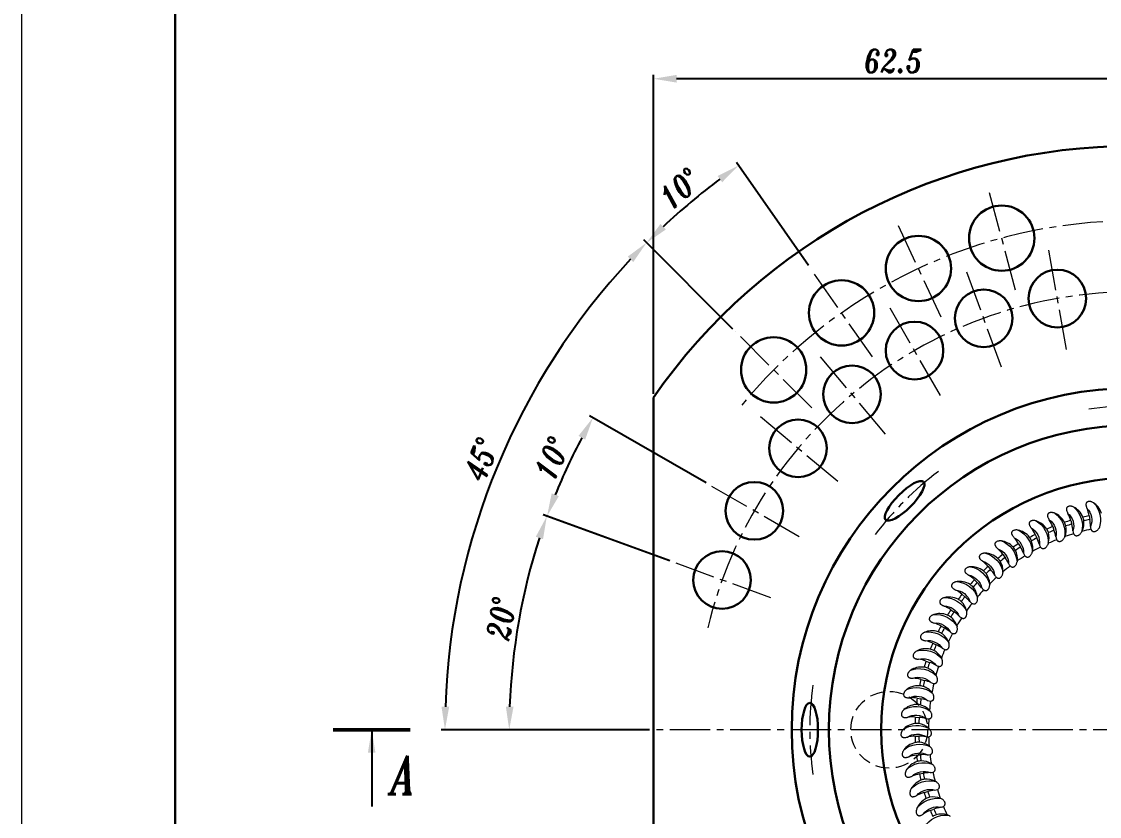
# Model space of a CAD drawing. Extents: x 89 to 596, y -47 to 440.
# Drawn here: x 89 to 229.4, y 190.9 to 294.4 of the extents above; entities that cross this region are included whole.
import ezdxf

# ---------------------------------------------------------------- set-up
doc = ezdxf.new("R2010")
doc.units = 0
doc.header["$LTSCALE"] = 7
doc.header["$MEASUREMENT"] = 0
doc.linetypes.add('CENTER2', pattern=[1.125, 0.75, -0.125, 0.125, -0.125])
doc.linetypes.add('HIDDEN', pattern=[0.375, 0.25, -0.125])
doc.layers.get('0').update_dxf_attribs({"linetype": 'CONTINUOUS', "lineweight": 15})
for name, color, linetype, lineweight in [('1', 1, 'CENTER2', 15), ('2', 2, 'HIDDEN', 15), ('3', 3, 'CONTINUOUS', 30), ('4', 5, 'CONTINUOUS', 50), ('8', 252, 'CONTINUOUS', 15)]:
    doc.layers.add(name, color=color, linetype=linetype, lineweight=lineweight)
doc.styles.add('ITALICT', font='ITALICT.shx', dxfattribs={"width": 0.8, "height": 3})
doc.dimstyles.get("Standard").update_dxf_attribs({"dimtxt": 3, "dimasz": 3, "dimexe": 0.5, "dimexo": 0.5, "dimgap": 0.8, "dimtad": 1, "dimdsep": 46, "dimtxsty": 'ITALICT', "dimcen": 0.09, "dimazin": 2, "dimtfac": 1, "dimtmove": 0, "dimatfit": 3, "dimfxl": 1, "dimtolj": 1, "dimtzin": 0, "dimarcsym": 0})

# ---------------------------------------------------------------- blocks, each defined once
blk = doc.blocks.new('*D46')
at = {"color": 0, "lineweight": -2, "transparency": 16777216}
for p, q in [((171.31, 245.94), (171.31, 287.44)), ((230.81, 286.94), (174.31, 286.94)), ((233.81, 278.7), (233.81, 287.44))]:
    blk.add_line(p, q, dxfattribs=at)
at = {"color": 0, "transparency": 16777216}
for points in [[(174.31, 287.44), (174.31, 286.44), (171.31, 286.94)], [(230.81, 287.44), (230.81, 286.44), (233.81, 286.94)]]:
    blk.add_solid(points, dxfattribs=at)
at = {"color": 0, "transparency": 16777216, "insert": (202.56, 289.24), "char_height": 3, "attachment_point": 5, "style": 'ITALICT'}
blk.add_mtext('\\A1;62.5', dxfattribs=at)
blk = doc.blocks.new('*D50')
at = {"color": 0, "lineweight": -2, "transparency": 16777216}
for p, q in [((178.17, 234.32), (162.99, 243.08)), ((173.43, 224.17), (156.97, 230.16))]:
    blk.add_line(p, q, dxfattribs=at)
blk.add_arc((233.81, 202.2), 81.27, 152.1152, 157.8848, dxfattribs=at)
at = {"color": 0, "transparency": 16777216}
for points in [[(161.54, 240.45), (162.41, 239.96), (163.43, 242.83)], [(158.98, 232.61), (158.05, 232.97), (157.44, 229.99)]]:
    blk.add_solid(points, dxfattribs=at)
at = {"color": 0, "transparency": 16777216, "insert": (158.07, 237.51), "char_height": 3, "attachment_point": 5, "rotation": 65, "style": 'ITALICT'}
blk.add_mtext('\\A1;10°', dxfattribs=at)
blk = doc.blocks.new('*D51')
at = {"color": 0, "lineweight": -2, "transparency": 16777216}
for p, q in [((173.43, 224.17), (156.95, 230.17)), ((170.81, 202.2), (152.02, 202.2))]:
    blk.add_line(p, q, dxfattribs=at)
blk.add_arc((233.81, 202.2), 81.29, 162.1147, 177.8853, dxfattribs=at)
at = {"color": 0, "transparency": 16777216}
for points in [[(155.98, 227.32), (156.92, 227), (157.42, 230)], [(153.08, 205.19), (152.08, 205.21), (152.52, 202.2)]]:
    blk.add_solid(points, dxfattribs=at)
at = {"color": 0, "transparency": 16777216, "insert": (151.49, 216.71), "char_height": 3, "attachment_point": 5, "rotation": 80, "style": 'ITALICT'}
blk.add_mtext('\\A1;20°', dxfattribs=at)
blk = doc.blocks.new('*D52')
at = {"color": 0, "lineweight": -2, "transparency": 16777216}
for p, q in [((181.66, 254.35), (170.05, 265.95)), ((170.81, 202.2), (143.65, 202.2))]:
    blk.add_line(p, q, dxfattribs=at)
blk.add_arc((233.81, 202.2), 89.66, 136.9171, 178.0829, dxfattribs=at)
at = {"color": 0, "transparency": 16777216}
for points in [[(167.96, 263.79), (168.68, 263.09), (170.41, 265.6)], [(144.7, 205.19), (143.7, 205.21), (144.15, 202.2)]]:
    blk.add_solid(points, dxfattribs=at)
at = {"color": 0, "transparency": 16777216, "insert": (148.85, 237.39), "char_height": 3, "attachment_point": 5, "rotation": 67.5, "style": 'ITALICT'}
blk.add_mtext('\\A1;45°', dxfattribs=at)
blk = doc.blocks.new('*D53')
at = {"color": 0, "lineweight": -2, "transparency": 16777216}
for p, q in [((191.51, 262.61), (182.1, 276.05)), ((181.66, 254.35), (170.06, 265.95))]:
    blk.add_line(p, q, dxfattribs=at)
blk.add_arc((233.81, 202.2), 89.66, 126.9173, 133.0827, dxfattribs=at)
at = {"color": 0, "transparency": 16777216}
for points in [[(179.66, 274.28), (180.25, 273.47), (182.38, 275.64)], [(172.92, 267.32), (172.22, 268.04), (170.41, 265.59)]]:
    blk.add_solid(points, dxfattribs=at)
at = {"color": 0, "transparency": 16777216, "insert": (174.7, 272.64), "char_height": 3, "attachment_point": 5, "rotation": 40, "style": 'ITALICT'}
blk.add_mtext('\\A1;10°', dxfattribs=at)

msp = doc.modelspace()

# ---------------------------------------------------------------- linework, layer by layer
msp.add_line((89.007, 440.033), (89.007, 20.033))
at = {"layer": '1'}
for p, q in [((218.472, 259.428), (214.849, 272.951)), ((208.767, 255.896), (202.851, 268.584)), ((225.082, 251.684), (222.737, 264.979)), ((199.823, 250.732), (191.793, 262.2)), ((216.621, 249.417), (212.004, 262.103)), ((208.682, 245.715), (201.932, 257.406)), ((191.911, 244.093), (182.012, 253.993)), ((201.507, 240.691), (192.83, 251.033)), ((195.314, 234.497), (184.972, 243.175)), ((190.29, 227.322), (178.598, 234.072)), ((186.588, 219.384), (173.902, 224.001)), ((233.807, 202.197), (171.307, 202.197))]:
    msp.add_line(p, q, dxfattribs=at)
for radius, start, end in [(66.25, 38.94329, 141.05671), (57, 12.67026, 166.53727), (42.14, 82.06668, 97.93332), (42.14, 127.06668, 142.93332), (42.14, 172.06668, 187.93332)]:
    msp.add_arc((233.807, 202.197), radius, start, end, dxfattribs=at)
at = {"layer": '2'}
msp.add_circle((202.007, 202.197), 5, dxfattribs=at)
at = {"layer": '3'}
for p, q in [((109.007, 435.033), (109.007, 25.033)), ((171.307, 245.438), (171.307, 158.957))]:
    msp.add_line(p, q, dxfattribs=at)
for centre, radius in [((216.661, 266.19), 4.25), ((205.809, 262.24), 4.25), ((223.91, 258.331), 3.75), ((195.808, 256.466), 4.25), ((214.312, 255.76), 3.75), ((205.307, 251.561), 3.75), ((186.962, 249.043), 4.25), ((197.169, 245.862), 3.75), ((233.807, 202.197), 44.5), ((190.143, 238.836), 3.75), ((233.807, 202.197), 39.65), ((184.444, 230.697), 3.75), ((233.807, 202.197), 32.825), ((180.245, 221.692), 3.75)]:
    msp.add_circle(centre, radius, dxfattribs=at)
msp.add_arc((233.807, 202.197), 76, 34.67741, 145.32259, dxfattribs=at)
for centre, major_axis in [((204.01, 231.994), (2.475, 2.475)), ((191.668, 202.197), (0, 3.5))]:
    msp.add_ellipse(centre, major_axis=major_axis, ratio=0.3040045, dxfattribs=at)
at = {"layer": '4'}
msp.add_line((129.607, 202.197), (139.607, 202.197), dxfattribs=at)
at = {"layer": '8', "ltscale": 0.012506}
for p, q in [((225.644, 229.452), (225.773, 228.969)), ((228.05, 230.06), (228.137, 229.568)), ((213.11, 221.719), (213.464, 221.365)), ((210.034, 217.828), (210.444, 217.542)), ((207.681, 213.463), (208.135, 213.251)), ((206.799, 211.143), (207.269, 210.972)), ((206.122, 208.755), (206.605, 208.625)), ((205.368, 201.366), (205.868, 201.366)), ((205.549, 198.89), (206.047, 198.934))]:
    msp.add_line(p, q, dxfattribs=at)
at = {"layer": '8', "ltscale": 0.012505}
for p, q in [((221.035, 227.621), (221.246, 227.167)), ((223.299, 228.637), (223.47, 228.167)), ((218.868, 226.411), (219.118, 225.978)), ((216.814, 225.017), (217.101, 224.607)), ((214.89, 223.449), (215.212, 223.066)), ((211.487, 219.841), (211.87, 219.519)), ((205.404, 203.848), (205.902, 203.804)), ((205.945, 196.44), (206.437, 196.527)), ((207.368, 191.689), (207.838, 191.86))]:
    msp.add_line(p, q, dxfattribs=at)
at = {"layer": '8', "ltscale": 0.002558}
for p, q in [((227.113, 228.022), (227.064, 227.932)), ((218.684, 224.175), (218.669, 224.074)), ((213.511, 219.512), (213.523, 219.41)), ((208.813, 211.526), (208.859, 211.434)), ((207.213, 200.089), (207.293, 200.025)), ((207.983, 195.503), (208.073, 195.454))]:
    msp.add_line(p, q, dxfattribs=at)
at = {"layer": '8', "ltscale": 0.002557}
for p, q in [((229.389, 228.507), (229.333, 228.422)), ((222.73, 226.467), (222.698, 226.37)), ((220.657, 225.409), (220.633, 225.31)), ((216.826, 222.773), (216.82, 222.671)), ((215.098, 221.215), (215.1, 221.113)), ((212.079, 217.677), (212.1, 217.577)), ((210.813, 215.724), (210.842, 215.626)), ((209.722, 213.669), (209.759, 213.574)), ((208.095, 209.312), (208.149, 209.225)), ((207.573, 207.044), (207.634, 206.962)), ((207.251, 204.739), (207.318, 204.663)), ((207.13, 202.415), (207.204, 202.344)), ((207.498, 197.779), (207.583, 197.723)), ((209.538, 191.12), (209.635, 191.088))]:
    msp.add_line(p, q, dxfattribs=at)
at = {"layer": '8', "ltscale": 0.002556}
for p, q in [((224.888, 227.34), (224.847, 227.246)), ((208.665, 193.278), (208.758, 193.237))]:
    msp.add_line(p, q, dxfattribs=at)
at = {"layer": '8', "ltscale": 0.012504}
msp.add_line((208.763, 215.697), (209.196, 215.447), dxfattribs=at)
at = {"layer": '8', "ltscale": 0.012507}
for p, q in [((205.656, 206.317), (206.148, 206.23)), ((206.552, 194.034), (207.036, 194.163))]:
    msp.add_line(p, q, dxfattribs=at)
at = {"layer": '8'}
for points in [[(228.614, 231.736), (228.529, 231.785), (228.44, 231.827), (228.393, 231.846), (228.346, 231.863), (228.301, 231.877), (228.255, 231.889), (228.191, 231.902), (228.126, 231.911), (228.062, 231.914), (227.997, 231.911), (227.934, 231.901), (227.903, 231.893), (227.873, 231.884), (227.828, 231.865), (227.786, 231.841), (227.748, 231.813), (227.715, 231.779), (227.687, 231.742), (227.673, 231.718), (227.66, 231.693), (227.65, 231.667), (227.642, 231.64), (227.631, 231.585), (227.627, 231.53), (227.629, 231.474), (227.633, 231.431), (227.64, 231.389), (227.652, 231.333), (227.667, 231.277), (227.688, 231.21), (227.711, 231.145), (227.739, 231.074), (227.769, 231.004)], [(223.563, 230.386), (223.471, 230.418), (223.377, 230.445), (223.327, 230.455), (223.277, 230.464), (223.231, 230.47), (223.183, 230.474), (223.118, 230.476), (223.053, 230.473), (222.989, 230.464), (222.926, 230.45), (222.865, 230.43), (222.836, 230.417), (222.808, 230.402), (222.767, 230.376), (222.73, 230.345), (222.697, 230.31), (222.67, 230.272), (222.649, 230.23), (222.64, 230.204), (222.632, 230.178), (222.626, 230.15), (222.623, 230.122), (222.622, 230.066), (222.628, 230.011), (222.639, 229.956), (222.651, 229.915), (222.664, 229.875), (222.686, 229.821), (222.71, 229.769), (222.743, 229.707), (222.777, 229.646), (222.817, 229.581), (222.858, 229.517)], [(226.059, 231.171), (225.97, 231.212), (225.878, 231.246), (225.83, 231.261), (225.781, 231.274), (225.735, 231.284), (225.688, 231.292), (225.624, 231.3), (225.558, 231.303), (225.493, 231.3), (225.429, 231.291), (225.367, 231.276), (225.337, 231.266), (225.308, 231.254), (225.265, 231.231), (225.225, 231.204), (225.19, 231.172), (225.16, 231.136), (225.135, 231.096), (225.123, 231.071), (225.113, 231.045), (225.105, 231.018), (225.099, 230.99), (225.094, 230.935), (225.094, 230.879), (225.101, 230.824), (225.109, 230.782), (225.119, 230.741), (225.136, 230.685), (225.156, 230.631), (225.183, 230.566), (225.212, 230.503), (225.246, 230.435), (225.281, 230.368)], [(221.145, 229.386), (221.051, 229.41), (220.954, 229.428), (220.904, 229.434), (220.854, 229.439), (220.807, 229.441), (220.759, 229.441), (220.694, 229.437), (220.63, 229.428), (220.566, 229.414), (220.505, 229.394), (220.446, 229.369), (220.418, 229.353), (220.391, 229.336), (220.353, 229.306), (220.318, 229.273), (220.289, 229.235), (220.266, 229.194), (220.248, 229.151), (220.241, 229.124), (220.236, 229.097), (220.233, 229.069), (220.232, 229.041), (220.236, 228.985), (220.246, 228.931), (220.262, 228.877), (220.277, 228.837), (220.295, 228.798), (220.321, 228.747), (220.35, 228.697), (220.387, 228.638), (220.427, 228.581), (220.472, 228.519), (220.519, 228.459)], [(218.824, 228.179), (218.727, 228.195), (218.63, 228.204), (218.579, 228.206), (218.529, 228.206), (218.482, 228.204), (218.435, 228.2), (218.37, 228.19), (218.306, 228.176), (218.244, 228.156), (218.185, 228.131), (218.129, 228.101), (218.102, 228.083), (218.077, 228.064), (218.041, 228.031), (218.01, 227.994), (217.984, 227.954), (217.964, 227.911), (217.951, 227.867), (217.946, 227.839), (217.943, 227.812), (217.942, 227.784), (217.944, 227.755), (217.953, 227.701), (217.968, 227.647), (217.988, 227.595), (218.007, 227.557), (218.028, 227.519), (218.058, 227.47), (218.091, 227.423), (218.134, 227.367), (218.178, 227.314), (218.229, 227.257), (218.281, 227.201)], [(226.028, 227.716), (226.052, 227.667), (226.077, 227.626), (226.104, 227.591), (226.13, 227.563), (226.169, 227.53), (226.206, 227.505), (226.242, 227.487), (226.268, 227.477), (226.294, 227.469), (226.346, 227.458), (226.374, 227.456), (226.403, 227.455), (226.458, 227.458), (226.511, 227.467), (226.563, 227.481), (226.597, 227.493), (226.63, 227.508), (226.696, 227.541), (226.759, 227.583), (226.815, 227.626), (226.868, 227.675), (226.92, 227.73), (226.97, 227.791), (227.018, 227.858), (227.064, 227.932)], [(228.282, 228.297), (228.301, 228.246), (228.323, 228.203), (228.346, 228.166), (228.37, 228.136), (228.406, 228.099), (228.441, 228.072), (228.475, 228.05), (228.5, 228.038), (228.526, 228.027), (228.576, 228.013), (228.604, 228.007), (228.632, 228.004), (228.688, 228.002), (228.742, 228.007), (228.795, 228.017), (228.829, 228.026), (228.864, 228.037), (228.931, 228.065), (228.998, 228.101), (229.057, 228.139), (229.115, 228.183), (229.172, 228.233), (229.227, 228.289), (229.281, 228.352), (229.333, 228.422)], [(216.617, 226.774), (216.519, 226.782), (216.421, 226.782), (216.371, 226.78), (216.32, 226.775), (216.273, 226.769), (216.227, 226.761), (216.163, 226.746), (216.101, 226.726), (216.041, 226.701), (215.984, 226.671), (215.931, 226.636), (215.906, 226.616), (215.883, 226.594), (215.85, 226.558), (215.822, 226.519), (215.8, 226.477), (215.784, 226.433), (215.774, 226.387), (215.771, 226.359), (215.771, 226.332), (215.773, 226.303), (215.777, 226.275), (215.79, 226.222), (215.81, 226.17), (215.835, 226.119), (215.857, 226.083), (215.881, 226.048), (215.915, 226.001), (215.953, 225.957), (216, 225.906), (216.049, 225.856), (216.104, 225.804), (216.161, 225.753)], [(221.715, 225.977), (221.747, 225.934), (221.779, 225.897), (221.811, 225.868), (221.842, 225.845), (221.886, 225.819), (221.927, 225.801), (221.965, 225.789), (221.993, 225.784), (222.02, 225.78), (222.072, 225.779), (222.101, 225.781), (222.129, 225.785), (222.183, 225.798), (222.234, 225.816), (222.283, 225.839), (222.314, 225.857), (222.344, 225.877), (222.403, 225.921), (222.458, 225.973), (222.505, 226.025), (222.549, 226.083), (222.591, 226.146), (222.63, 226.215), (222.666, 226.289), (222.698, 226.37)], [(223.833, 226.941), (223.861, 226.894), (223.891, 226.855), (223.92, 226.823), (223.948, 226.798), (223.99, 226.768), (224.029, 226.747), (224.067, 226.732), (224.094, 226.724), (224.12, 226.718), (224.172, 226.712), (224.201, 226.712), (224.23, 226.713), (224.285, 226.721), (224.337, 226.735), (224.387, 226.754), (224.42, 226.769), (224.452, 226.786), (224.514, 226.825), (224.573, 226.872), (224.625, 226.92), (224.674, 226.973), (224.721, 227.033), (224.766, 227.098), (224.808, 227.169), (224.847, 227.246)], [(214.54, 225.182), (214.442, 225.181), (214.345, 225.174), (214.294, 225.167), (214.245, 225.158), (214.199, 225.148), (214.153, 225.135), (214.091, 225.114), (214.031, 225.089), (213.973, 225.06), (213.919, 225.025), (213.869, 224.985), (213.846, 224.963), (213.824, 224.939), (213.795, 224.9), (213.77, 224.859), (213.752, 224.815), (213.74, 224.77), (213.734, 224.723), (213.734, 224.696), (213.736, 224.668), (213.74, 224.64), (213.747, 224.612), (213.765, 224.56), (213.789, 224.51), (213.819, 224.462), (213.843, 224.428), (213.87, 224.394), (213.909, 224.351), (213.95, 224.311), (214.001, 224.263), (214.054, 224.218), (214.114, 224.171), (214.175, 224.125)], [(219.688, 224.833), (219.724, 224.792), (219.759, 224.759), (219.794, 224.732), (219.826, 224.712), (219.872, 224.69), (219.915, 224.676), (219.954, 224.667), (219.983, 224.664), (220.01, 224.663), (220.062, 224.666), (220.09, 224.671), (220.118, 224.678), (220.171, 224.695), (220.22, 224.718), (220.266, 224.745), (220.296, 224.765), (220.324, 224.788), (220.378, 224.837), (220.429, 224.894), (220.471, 224.95), (220.511, 225.011), (220.546, 225.077), (220.579, 225.149), (220.608, 225.227), (220.633, 225.31)], [(212.61, 223.415), (212.513, 223.406), (212.416, 223.39), (212.367, 223.379), (212.318, 223.365), (212.273, 223.351), (212.229, 223.335), (212.169, 223.309), (212.111, 223.279), (212.056, 223.244), (212.005, 223.204), (211.959, 223.16), (211.938, 223.136), (211.918, 223.111), (211.892, 223.07), (211.872, 223.026), (211.857, 222.981), (211.849, 222.935), (211.847, 222.888), (211.85, 222.86), (211.854, 222.833), (211.861, 222.806), (211.87, 222.779), (211.892, 222.728), (211.921, 222.68), (211.954, 222.635), (211.982, 222.603), (212.011, 222.572), (212.054, 222.533), (212.098, 222.496), (212.154, 222.453), (212.21, 222.413), (212.274, 222.371), (212.338, 222.33)], [(217.769, 223.516), (217.808, 223.479), (217.847, 223.448), (217.883, 223.425), (217.917, 223.408), (217.965, 223.39), (218.009, 223.379), (218.049, 223.375), (218.077, 223.374), (218.104, 223.375), (218.156, 223.383), (218.184, 223.39), (218.211, 223.399), (218.262, 223.421), (218.309, 223.448), (218.352, 223.479), (218.38, 223.502), (218.407, 223.526), (218.456, 223.581), (218.502, 223.641), (218.539, 223.701), (218.573, 223.765), (218.603, 223.835), (218.629, 223.909), (218.651, 223.988), (218.669, 224.074)], [(215.972, 222.037), (216.014, 222.003), (216.055, 221.977), (216.094, 221.956), (216.129, 221.942), (216.178, 221.928), (216.223, 221.922), (216.263, 221.921), (216.291, 221.922), (216.318, 221.926), (216.369, 221.938), (216.396, 221.948), (216.422, 221.959), (216.471, 221.985), (216.516, 222.016), (216.556, 222.051), (216.582, 222.076), (216.606, 222.103), (216.651, 222.161), (216.691, 222.226), (216.723, 222.288), (216.751, 222.355), (216.775, 222.427), (216.795, 222.503), (216.81, 222.585), (216.82, 222.671)], [(210.841, 221.487), (210.745, 221.469), (210.65, 221.445), (210.602, 221.429), (210.555, 221.412), (210.511, 221.394), (210.468, 221.374), (210.411, 221.343), (210.356, 221.307), (210.304, 221.268), (210.257, 221.224), (210.215, 221.176), (210.196, 221.15), (210.179, 221.124), (210.157, 221.08), (210.14, 221.035), (210.129, 220.989), (210.125, 220.942), (210.128, 220.896), (210.132, 220.868), (210.139, 220.841), (210.148, 220.814), (210.159, 220.788), (210.186, 220.74), (210.219, 220.695), (210.256, 220.653), (210.286, 220.623), (210.319, 220.595), (210.364, 220.56), (210.412, 220.526), (210.471, 220.489), (210.531, 220.454), (210.598, 220.417), (210.665, 220.383)], [(214.311, 220.407), (214.356, 220.377), (214.399, 220.354), (214.439, 220.337), (214.475, 220.326), (214.526, 220.317), (214.57, 220.314), (214.611, 220.316), (214.639, 220.321), (214.665, 220.327), (214.715, 220.343), (214.741, 220.355), (214.766, 220.369), (214.812, 220.399), (214.854, 220.434), (214.892, 220.472), (214.915, 220.499), (214.937, 220.528), (214.976, 220.59), (215.011, 220.658), (215.037, 220.723), (215.059, 220.792), (215.077, 220.866), (215.089, 220.943), (215.098, 221.026), (215.1, 221.113)], [(209.248, 219.412), (209.153, 219.386), (209.061, 219.353), (209.014, 219.334), (208.969, 219.312), (208.927, 219.29), (208.886, 219.267), (208.832, 219.231), (208.78, 219.191), (208.732, 219.147), (208.688, 219.099), (208.65, 219.048), (208.634, 219.02), (208.619, 218.992), (208.601, 218.947), (208.588, 218.901), (208.582, 218.854), (208.582, 218.807), (208.588, 218.761), (208.595, 218.734), (208.604, 218.707), (208.616, 218.681), (208.629, 218.657), (208.66, 218.611), (208.696, 218.568), (208.737, 218.53), (208.77, 218.503), (208.805, 218.478), (208.853, 218.446), (208.903, 218.417), (208.965, 218.385), (209.028, 218.356), (209.098, 218.325), (209.168, 218.296)], [(212.798, 218.639), (212.845, 218.613), (212.89, 218.593), (212.932, 218.58), (212.969, 218.572), (213.02, 218.567), (213.065, 218.569), (213.105, 218.574), (213.132, 218.581), (213.158, 218.589), (213.206, 218.61), (213.231, 218.624), (213.255, 218.64), (213.298, 218.674), (213.337, 218.712), (213.371, 218.754), (213.392, 218.783), (213.411, 218.814), (213.445, 218.879), (213.473, 218.949), (213.494, 219.016), (213.51, 219.087), (213.521, 219.162), (213.527, 219.241), (213.528, 219.323), (213.523, 219.41)], [(207.841, 217.206), (207.749, 217.172), (207.66, 217.131), (207.615, 217.108), (207.572, 217.082), (207.532, 217.057), (207.493, 217.03), (207.442, 216.989), (207.394, 216.945), (207.35, 216.897), (207.311, 216.846), (207.277, 216.791), (207.263, 216.762), (207.251, 216.733), (207.237, 216.686), (207.228, 216.639), (207.226, 216.592), (207.23, 216.545), (207.24, 216.5), (207.25, 216.473), (207.261, 216.448), (207.275, 216.423), (207.29, 216.399), (207.325, 216.356), (207.365, 216.318), (207.409, 216.283), (207.444, 216.259), (207.481, 216.237), (207.532, 216.21), (207.584, 216.185), (207.649, 216.159), (207.714, 216.134), (207.786, 216.11), (207.859, 216.088)], [(211.445, 216.745), (211.494, 216.723), (211.541, 216.708), (211.583, 216.698), (211.621, 216.694), (211.672, 216.693), (211.717, 216.698), (211.756, 216.708), (211.783, 216.717), (211.808, 216.727), (211.854, 216.752), (211.878, 216.768), (211.9, 216.786), (211.94, 216.824), (211.975, 216.865), (212.006, 216.91), (212.024, 216.941), (212.04, 216.973), (212.069, 217.041), (212.091, 217.113), (212.105, 217.182), (212.115, 217.254), (212.119, 217.329), (212.119, 217.408), (212.112, 217.491), (212.1, 217.577)], [(206.631, 214.886), (206.543, 214.844), (206.458, 214.795), (206.415, 214.768), (206.374, 214.739), (206.337, 214.71), (206.3, 214.68), (206.253, 214.635), (206.209, 214.587), (206.169, 214.535), (206.135, 214.481), (206.107, 214.423), (206.095, 214.393), (206.086, 214.363), (206.075, 214.316), (206.071, 214.268), (206.072, 214.22), (206.081, 214.174), (206.095, 214.13), (206.107, 214.104), (206.12, 214.08), (206.136, 214.057), (206.153, 214.034), (206.192, 213.994), (206.235, 213.959), (206.282, 213.928), (206.319, 213.908), (206.357, 213.889), (206.411, 213.866), (206.465, 213.846), (206.532, 213.826), (206.599, 213.807), (206.673, 213.789), (206.747, 213.773)], [(210.262, 214.741), (210.313, 214.723), (210.361, 214.712), (210.404, 214.706), (210.442, 214.705), (210.493, 214.709), (210.537, 214.718), (210.575, 214.73), (210.601, 214.742), (210.625, 214.754), (210.669, 214.783), (210.691, 214.802), (210.712, 214.821), (210.749, 214.863), (210.78, 214.907), (210.806, 214.953), (210.822, 214.986), (210.835, 215.019), (210.858, 215.089), (210.873, 215.164), (210.882, 215.233), (210.885, 215.306), (210.883, 215.382), (210.875, 215.46), (210.862, 215.542), (210.842, 215.626)], [(209.258, 212.641), (209.311, 212.628), (209.359, 212.621), (209.403, 212.619), (209.441, 212.621), (209.491, 212.629), (209.534, 212.642), (209.571, 212.658), (209.596, 212.671), (209.619, 212.686), (209.66, 212.719), (209.681, 212.739), (209.7, 212.76), (209.733, 212.805), (209.76, 212.851), (209.782, 212.9), (209.795, 212.934), (209.805, 212.968), (209.821, 213.04), (209.83, 213.115), (209.833, 213.186), (209.83, 213.258), (209.821, 213.333), (209.807, 213.411), (209.786, 213.491), (209.759, 213.574)], [(205.629, 212.469), (205.545, 212.419), (205.464, 212.364), (205.424, 212.333), (205.385, 212.3), (205.351, 212.268), (205.317, 212.235), (205.274, 212.186), (205.234, 212.134), (205.199, 212.079), (205.17, 212.022), (205.146, 211.962), (205.137, 211.932), (205.131, 211.901), (205.125, 211.852), (205.124, 211.804), (205.13, 211.757), (205.142, 211.712), (205.161, 211.669), (205.174, 211.645), (205.19, 211.622), (205.208, 211.6), (205.227, 211.579), (205.269, 211.543), (205.315, 211.511), (205.364, 211.485), (205.403, 211.467), (205.443, 211.452), (205.498, 211.434), (205.554, 211.419), (205.622, 211.404), (205.69, 211.392), (205.766, 211.38), (205.841, 211.371)], [(208.442, 210.462), (208.495, 210.453), (208.544, 210.45), (208.587, 210.452), (208.625, 210.458), (208.675, 210.47), (208.716, 210.487), (208.752, 210.506), (208.775, 210.521), (208.797, 210.538), (208.835, 210.574), (208.854, 210.596), (208.871, 210.619), (208.9, 210.666), (208.923, 210.715), (208.941, 210.766), (208.95, 210.8), (208.958, 210.835), (208.968, 210.908), (208.97, 210.984), (208.966, 211.054), (208.957, 211.126), (208.942, 211.2), (208.921, 211.276), (208.893, 211.354), (208.859, 211.434)], [(204.841, 209.974), (204.761, 209.917), (204.686, 209.855), (204.649, 209.821), (204.613, 209.785), (204.581, 209.75), (204.551, 209.714), (204.512, 209.661), (204.477, 209.606), (204.447, 209.548), (204.422, 209.489), (204.404, 209.427), (204.398, 209.396), (204.394, 209.365), (204.392, 209.316), (204.396, 209.268), (204.406, 209.221), (204.422, 209.177), (204.444, 209.136), (204.46, 209.113), (204.477, 209.092), (204.497, 209.071), (204.518, 209.052), (204.563, 209.02), (204.612, 208.993), (204.663, 208.97), (204.703, 208.956), (204.744, 208.945), (204.8, 208.932), (204.857, 208.921), (204.927, 208.912), (204.996, 208.906), (205.072, 208.901), (205.148, 208.898)], [(207.818, 208.219), (207.872, 208.216), (207.921, 208.217), (207.964, 208.223), (208.001, 208.231), (208.049, 208.248), (208.089, 208.268), (208.123, 208.29), (208.145, 208.308), (208.165, 208.327), (208.2, 208.366), (208.217, 208.389), (208.232, 208.413), (208.256, 208.463), (208.275, 208.514), (208.289, 208.566), (208.295, 208.601), (208.3, 208.637), (208.303, 208.71), (208.299, 208.786), (208.289, 208.856), (208.273, 208.927), (208.252, 208.999), (208.224, 209.073), (208.19, 209.148), (208.149, 209.225)], [(204.273, 207.42), (204.199, 207.356), (204.129, 207.288), (204.095, 207.25), (204.063, 207.211), (204.034, 207.174), (204.007, 207.135), (203.973, 207.079), (203.943, 207.021), (203.918, 206.962), (203.899, 206.9), (203.886, 206.837), (203.883, 206.805), (203.881, 206.774), (203.884, 206.725), (203.892, 206.677), (203.906, 206.632), (203.926, 206.589), (203.951, 206.551), (203.969, 206.529), (203.988, 206.509), (204.009, 206.491), (204.032, 206.474), (204.08, 206.445), (204.13, 206.422), (204.184, 206.404), (204.225, 206.394), (204.267, 206.386), (204.324, 206.378), (204.381, 206.373), (204.451, 206.37), (204.521, 206.369), (204.597, 206.371), (204.673, 206.375)], [(207.392, 205.931), (207.446, 205.932), (207.495, 205.938), (207.537, 205.947), (207.573, 205.959), (207.62, 205.98), (207.658, 206.004), (207.69, 206.029), (207.71, 206.048), (207.729, 206.068), (207.76, 206.11), (207.774, 206.135), (207.787, 206.161), (207.808, 206.212), (207.822, 206.264), (207.831, 206.317), (207.834, 206.353), (207.835, 206.389), (207.832, 206.463), (207.822, 206.538), (207.806, 206.606), (207.784, 206.676), (207.756, 206.746), (207.722, 206.817), (207.682, 206.889), (207.634, 206.962)], [(203.931, 204.826), (203.862, 204.756), (203.798, 204.682), (203.768, 204.641), (203.739, 204.6), (203.714, 204.56), (203.69, 204.519), (203.661, 204.461), (203.636, 204.4), (203.616, 204.338), (203.603, 204.275), (203.596, 204.211), (203.595, 204.18), (203.596, 204.148), (203.603, 204.1), (203.615, 204.053), (203.633, 204.009), (203.657, 203.968), (203.685, 203.932), (203.705, 203.912), (203.726, 203.894), (203.749, 203.877), (203.773, 203.862), (203.822, 203.838), (203.875, 203.82), (203.93, 203.807), (203.972, 203.8), (204.014, 203.795), (204.072, 203.792), (204.13, 203.792), (204.199, 203.795), (204.269, 203.801), (204.344, 203.81), (204.42, 203.82)], [(207.167, 203.615), (207.221, 203.621), (207.269, 203.631), (207.31, 203.644), (207.345, 203.658), (207.39, 203.684), (207.426, 203.71), (207.455, 203.738), (207.474, 203.759), (207.49, 203.781), (207.518, 203.825), (207.53, 203.851), (207.541, 203.878), (207.557, 203.931), (207.566, 203.984), (207.571, 204.038), (207.571, 204.074), (207.569, 204.11), (207.559, 204.182), (207.542, 204.256), (207.52, 204.323), (207.493, 204.39), (207.459, 204.458), (207.419, 204.526), (207.372, 204.594), (207.318, 204.663)], [(203.815, 202.212), (203.753, 202.136), (203.696, 202.057), (203.669, 202.014), (203.644, 201.97), (203.622, 201.928), (203.602, 201.885), (203.578, 201.825), (203.559, 201.762), (203.545, 201.699), (203.536, 201.635), (203.535, 201.571), (203.537, 201.539), (203.541, 201.508), (203.552, 201.46), (203.568, 201.415), (203.59, 201.372), (203.617, 201.334), (203.649, 201.3), (203.67, 201.282), (203.692, 201.266), (203.717, 201.251), (203.742, 201.238), (203.794, 201.218), (203.848, 201.205), (203.903, 201.196), (203.945, 201.193), (203.988, 201.192), (204.046, 201.195), (204.103, 201.2), (204.173, 201.209), (204.241, 201.221), (204.316, 201.236), (204.39, 201.253)], [(207.145, 201.287), (207.198, 201.298), (207.245, 201.312), (207.285, 201.329), (207.319, 201.347), (207.361, 201.375), (207.394, 201.405), (207.421, 201.435), (207.438, 201.458), (207.453, 201.481), (207.476, 201.528), (207.486, 201.555), (207.494, 201.582), (207.505, 201.636), (207.51, 201.69), (207.51, 201.744), (207.507, 201.78), (207.502, 201.815), (207.486, 201.887), (207.463, 201.959), (207.435, 202.024), (207.402, 202.089), (207.362, 202.153), (207.316, 202.217), (207.264, 202.281), (207.204, 202.344)], [(203.928, 199.598), (203.873, 199.517), (203.823, 199.433), (203.8, 199.388), (203.779, 199.342), (203.761, 199.298), (203.745, 199.254), (203.726, 199.191), (203.712, 199.128), (203.703, 199.063), (203.701, 198.999), (203.705, 198.935), (203.71, 198.903), (203.717, 198.872), (203.731, 198.826), (203.752, 198.782), (203.777, 198.742), (203.807, 198.706), (203.842, 198.675), (203.864, 198.659), (203.888, 198.644), (203.914, 198.632), (203.94, 198.621), (203.993, 198.606), (204.048, 198.597), (204.104, 198.594), (204.147, 198.594), (204.189, 198.597), (204.247, 198.604), (204.303, 198.614), (204.372, 198.63), (204.439, 198.647), (204.512, 198.669), (204.584, 198.692)], [(207.326, 198.967), (207.378, 198.982), (207.423, 199), (207.461, 199.02), (207.494, 199.041), (207.533, 199.074), (207.564, 199.106), (207.588, 199.138), (207.603, 199.163), (207.615, 199.187), (207.634, 199.235), (207.642, 199.263), (207.648, 199.291), (207.654, 199.346), (207.655, 199.4), (207.65, 199.454), (207.644, 199.489), (207.635, 199.524), (207.613, 199.594), (207.584, 199.664), (207.551, 199.726), (207.512, 199.788), (207.467, 199.848), (207.415, 199.908), (207.358, 199.967), (207.293, 200.025)], [(204.268, 197.004), (204.22, 196.918), (204.178, 196.83), (204.159, 196.783), (204.142, 196.736), (204.128, 196.691), (204.115, 196.645), (204.102, 196.581), (204.094, 196.516), (204.091, 196.451), (204.094, 196.387), (204.104, 196.323), (204.111, 196.293), (204.121, 196.262), (204.14, 196.217), (204.164, 196.175), (204.192, 196.138), (204.225, 196.104), (204.263, 196.077), (204.287, 196.062), (204.312, 196.05), (204.338, 196.04), (204.365, 196.032), (204.42, 196.021), (204.475, 196.017), (204.531, 196.019), (204.573, 196.023), (204.616, 196.03), (204.672, 196.042), (204.728, 196.057), (204.795, 196.078), (204.86, 196.101), (204.931, 196.129), (205.001, 196.159)], [(207.708, 196.671), (207.759, 196.691), (207.802, 196.713), (207.839, 196.736), (207.869, 196.76), (207.905, 196.796), (207.933, 196.831), (207.954, 196.865), (207.967, 196.89), (207.977, 196.915), (207.992, 196.965), (207.997, 196.994), (208.001, 197.022), (208.002, 197.078), (207.998, 197.132), (207.988, 197.184), (207.979, 197.219), (207.968, 197.253), (207.94, 197.321), (207.904, 197.388), (207.866, 197.447), (207.822, 197.505), (207.772, 197.562), (207.715, 197.617), (207.653, 197.67), (207.583, 197.723)], [(208.289, 194.418), (208.338, 194.442), (208.379, 194.467), (208.413, 194.494), (208.441, 194.52), (208.475, 194.559), (208.499, 194.596), (208.518, 194.632), (208.528, 194.658), (208.536, 194.684), (208.546, 194.735), (208.549, 194.764), (208.55, 194.793), (208.547, 194.848), (208.538, 194.901), (208.523, 194.953), (208.511, 194.987), (208.497, 195.02), (208.463, 195.085), (208.422, 195.149), (208.379, 195.204), (208.33, 195.258), (208.275, 195.31), (208.214, 195.36), (208.147, 195.408), (208.073, 195.454)], [(204.834, 194.449), (204.793, 194.36), (204.759, 194.268), (204.743, 194.22), (204.731, 194.171), (204.72, 194.125), (204.712, 194.078), (204.705, 194.013), (204.702, 193.948), (204.705, 193.883), (204.714, 193.819), (204.729, 193.757), (204.739, 193.727), (204.751, 193.698), (204.774, 193.654), (204.801, 193.615), (204.833, 193.58), (204.869, 193.549), (204.909, 193.525), (204.934, 193.513), (204.96, 193.503), (204.987, 193.495), (205.015, 193.489), (205.07, 193.483), (205.125, 193.484), (205.181, 193.491), (205.223, 193.499), (205.264, 193.509), (205.32, 193.526), (205.374, 193.546), (205.438, 193.572), (205.502, 193.602), (205.57, 193.636), (205.637, 193.671)], [(209.064, 192.223), (209.11, 192.251), (209.149, 192.28), (209.181, 192.31), (209.207, 192.338), (209.237, 192.38), (209.258, 192.419), (209.273, 192.457), (209.281, 192.484), (209.287, 192.51), (209.293, 192.562), (209.293, 192.591), (209.292, 192.62), (209.283, 192.674), (209.27, 192.727), (209.251, 192.777), (209.236, 192.81), (209.219, 192.842), (209.18, 192.904), (209.133, 192.963), (209.085, 193.015), (209.031, 193.064), (208.972, 193.111), (208.907, 193.155), (208.836, 193.198), (208.758, 193.237)], [(205.619, 191.953), (205.586, 191.861), (205.56, 191.766), (205.549, 191.717), (205.541, 191.667), (205.535, 191.62), (205.531, 191.573), (205.529, 191.508), (205.532, 191.443), (205.54, 191.378), (205.554, 191.315), (205.575, 191.255), (205.588, 191.226), (205.602, 191.198), (205.629, 191.156), (205.66, 191.119), (205.694, 191.087), (205.733, 191.06), (205.774, 191.039), (205.8, 191.029), (205.827, 191.022), (205.855, 191.016), (205.883, 191.013), (205.938, 191.012), (205.994, 191.018), (206.049, 191.029), (206.09, 191.04), (206.13, 191.054), (206.184, 191.076), (206.236, 191.1), (206.298, 191.133), (206.358, 191.167), (206.423, 191.207), (206.487, 191.248)], [(209.979, 190.895), (209.922, 190.939), (209.859, 190.981), (209.79, 191.02), (209.715, 191.055), (209.635, 191.088)]]:
    msp.add_lwpolyline(points, dxfattribs=at)
for centre, radius, start, end in [((227.404, 229.764), 2.314, 38.7961, 58.47659), ((222.714, 228.234), 2.314, 48.7961, 68.4766), ((221.529, 228.352), 4.259, 14.97386, 28.2477), ((225.026, 229.101), 2.314, 43.7961, 63.47659), ((224.741, 228.841), 2.699, 22.59817, 43.59432), ((223.856, 229.323), 4.259, 9.97386, 23.2477), ((227.098, 229.53), 2.699, 17.59817, 38.59432), ((220.487, 227.168), 2.314, 53.79609, 73.4766), ((220.252, 226.862), 2.699, 32.59817, 53.59432), ((219.297, 227.182), 4.259, 19.97386, 33.2477), ((222.453, 227.95), 2.699, 27.59817, 48.59432), ((233.807, 202.197), 28.451, 106.67446, 108.35906), ((223.311, 228.387), 1.737, 11.38352, 27.93443), ((233.807, 202.197), 27.951, 106.70442, 108.3358), ((219.93, 227.405), 6.049, 6.50932, 14.98822), ((224.956, 229.118), 2.419, 333.05895, 6.57564), ((233.807, 202.197), 28.451, 101.67446, 103.35906), ((225.634, 229.202), 1.737, 6.38242, 22.93408), ((233.807, 202.197), 27.951, 101.70442, 103.3358), ((222.18, 228.518), 6.049, 1.50932, 9.98822), ((218.362, 225.912), 2.314, 58.79609, 78.47659), ((218.154, 225.587), 2.699, 37.59816, 58.59432), ((233.807, 202.197), 28.451, 116.67445, 118.35906), ((217.174, 225.823), 4.259, 24.97386, 38.24772), ((233.807, 202.197), 28.451, 111.67446, 113.35906), ((221.069, 227.372), 1.737, 16.38352, 32.93443), ((220.416, 227.172), 2.419, 343.05895, 16.57563), ((233.807, 202.197), 27.951, 111.70442, 113.3358), ((217.786, 226.099), 6.049, 11.50931, 19.98822), ((222.644, 228.244), 2.419, 338.05895, 11.57564), ((233.807, 202.197), 26.678, 106.95436, 109.53269), ((227.255, 228.196), 1.319, 184.57761, 201.35567), ((233.807, 202.197), 26.678, 101.95437, 104.53268), ((229.546, 228.668), 1.319, 179.57761, 196.35567), ((216.354, 224.475), 2.314, 63.79609, 83.47659), ((216.175, 224.134), 2.699, 42.59816, 63.59432), ((233.807, 202.197), 28.451, 121.67446, 123.35906), ((215.178, 224.283), 4.259, 29.97386, 43.24771), ((218.923, 226.166), 1.737, 21.38351, 37.93443), ((218.29, 225.91), 2.419, 348.05895, 21.57565), ((233.807, 202.197), 27.951, 116.70442, 118.3358), ((215.764, 224.612), 6.049, 16.50933, 24.98821), ((222.84, 226.663), 1.319, 194.57761, 211.35567), ((233.807, 202.197), 26.678, 111.95436, 114.53268), ((225.014, 227.526), 1.319, 189.57761, 206.35567), ((214.478, 222.869), 2.314, 68.7961, 88.4766), ((214.33, 222.514), 2.699, 47.59816, 68.59432), ((233.807, 202.197), 28.451, 126.67446, 128.35906), ((213.324, 222.575), 4.259, 34.97387, 48.24771), ((216.89, 224.778), 1.737, 26.38351, 42.93443), ((233.807, 202.197), 27.951, 121.70442, 123.3358), ((216.283, 224.467), 2.419, 353.05895, 26.57565), ((233.807, 202.197), 26.678, 121.95437, 124.53268), ((213.879, 222.954), 6.049, 21.50933, 29.98821), ((220.75, 225.614), 1.319, 199.57762, 216.35567), ((233.807, 202.197), 26.678, 116.95436, 119.53268), ((212.75, 221.106), 2.314, 73.7961, 93.4766), ((212.634, 220.739), 2.699, 52.59816, 73.59432), ((211.626, 220.713), 4.259, 39.97387, 53.24771), ((233.807, 202.197), 28.451, 131.67446, 133.35906), ((214.987, 223.217), 1.737, 31.38351, 47.93443), ((233.807, 202.197), 27.951, 126.70442, 128.3358), ((214.409, 222.855), 2.419, 358.05896, 31.57565), ((233.807, 202.197), 26.678, 126.95436, 129.53269), ((212.146, 221.138), 6.049, 26.50933, 34.98823), ((218.758, 224.387), 1.319, 204.57761, 221.35567), ((210.097, 218.709), 4.259, 44.97387, 58.24771), ((213.226, 221.497), 1.737, 36.38351, 52.93443), ((233.807, 202.197), 27.951, 131.70442, 133.3358), ((212.682, 221.086), 2.419, 3.05895, 36.57564), ((233.807, 202.197), 26.678, 131.95436, 134.53268), ((210.577, 219.178), 6.049, 31.50932, 39.98823), ((216.882, 222.991), 1.319, 209.57762, 226.35567), ((211.182, 219.199), 2.314, 78.7961, 98.4766), ((211.098, 218.823), 2.699, 57.59816, 78.59432), ((233.807, 202.197), 28.451, 136.67446, 138.35906), ((211.623, 219.63), 1.737, 41.38351, 57.93442), ((233.807, 202.197), 27.951, 136.70442, 138.3358), ((211.116, 219.173), 2.419, 8.05895, 41.57564), ((209.186, 217.089), 6.049, 36.50932, 44.98822), ((233.807, 202.197), 26.678, 136.95437, 139.53268), ((215.134, 221.437), 1.319, 214.57761, 231.35567), ((209.787, 217.162), 2.314, 83.7961, 103.4766), ((209.736, 216.78), 2.699, 62.59816, 83.59432), ((208.748, 216.58), 4.259, 49.97387, 63.24771), ((233.807, 202.197), 28.451, 141.67446, 143.35906), ((210.188, 217.63), 1.737, 46.38351, 62.93442), ((233.807, 202.197), 27.951, 141.70442, 143.3358), ((207.981, 214.886), 6.049, 41.50932, 49.98822), ((207.59, 214.341), 4.259, 54.97387, 68.24771), ((233.807, 202.197), 28.451, 146.67446, 148.35906), ((209.723, 217.13), 2.419, 13.05895, 46.57564), ((233.807, 202.197), 26.678, 141.95436, 144.53268), ((213.528, 219.736), 1.319, 219.57761, 236.35567), ((208.574, 215.012), 2.314, 88.79609, 108.47659), ((208.556, 214.627), 2.699, 67.59817, 88.59432), ((208.933, 215.513), 1.737, 51.38351, 67.93443), ((233.807, 202.197), 27.951, 146.70442, 148.3358), ((208.513, 214.974), 2.419, 18.05896, 51.57564), ((206.974, 212.587), 6.049, 46.50932, 54.98822), ((233.807, 202.197), 26.678, 146.95436, 149.53268), ((212.077, 217.902), 1.319, 224.57762, 241.35567), ((207.553, 212.764), 2.314, 93.79609, 113.47659), ((207.569, 212.379), 2.699, 72.59816, 93.59432), ((206.631, 212.01), 4.259, 59.97386, 73.24771), ((233.807, 202.197), 28.451, 151.67446, 153.35906), ((207.867, 213.294), 1.737, 56.38351, 72.93443), ((233.807, 202.197), 27.951, 151.70442, 153.3358), ((206.17, 210.209), 6.049, 51.50932, 59.98822), ((210.79, 215.948), 1.319, 229.57761, 246.35567), ((205.88, 209.604), 4.259, 64.97386, 78.24771), ((233.807, 202.197), 28.451, 156.67446, 158.35906), ((207.496, 212.721), 2.419, 23.05896, 56.57564), ((233.807, 202.197), 26.678, 151.95436, 154.53268), ((206.732, 210.435), 2.314, 98.7961, 118.4766), ((206.782, 210.053), 2.699, 77.59816, 98.59432), ((206.998, 210.991), 1.737, 61.38351, 77.93443), ((233.807, 202.197), 27.951, 156.70442, 158.3358), ((206.679, 210.388), 2.419, 28.05896, 61.57564), ((205.577, 207.77), 6.049, 56.50932, 64.98822), ((233.807, 202.197), 26.678, 156.95436, 159.53268), ((209.68, 213.89), 1.319, 234.57761, 251.35567), ((205.34, 207.141), 4.259, 69.97386, 83.24771), ((233.807, 202.197), 28.451, 161.67446, 163.35906), ((233.807, 202.197), 27.951, 161.70442, 163.3358), ((205.199, 205.288), 6.049, 61.50932, 69.98822), ((208.752, 211.742), 1.319, 239.57762, 256.35567), ((206.117, 208.044), 2.314, 103.7961, 123.4766), ((206.2, 207.668), 2.699, 82.59817, 103.59432), ((206.334, 208.621), 1.737, 66.38351, 82.93443), ((206.068, 207.992), 2.419, 33.05896, 66.57564), ((233.807, 202.197), 26.678, 161.95436, 164.53268), ((205.713, 205.609), 2.314, 108.7961, 128.47659), ((205.828, 205.241), 2.699, 87.59817, 108.59432), ((205.018, 204.642), 4.259, 74.97386, 88.24771), ((233.807, 202.197), 28.451, 166.67446, 168.35906), ((205.879, 206.202), 1.737, 71.38274, 87.93586), ((233.807, 202.197), 27.951, 166.70442, 168.3358), ((205.668, 205.553), 2.419, 38.05896, 71.57564), ((205.038, 202.783), 6.049, 66.50932, 74.98822), ((208.016, 209.522), 1.319, 244.57761, 261.35567), ((233.807, 202.197), 26.678, 166.95436, 169.53268), ((204.914, 202.123), 4.259, 79.97386, 93.24771), ((205.522, 203.147), 2.314, 113.7961, 133.47659), ((205.669, 202.791), 2.699, 92.59817, 113.59432), ((233.807, 202.197), 28.451, 171.67446, 173.35906), ((205.636, 203.753), 1.737, 76.38353, 92.93462), ((233.807, 202.197), 27.951, 171.70442, 173.3358), ((205.483, 203.087), 2.419, 43.05896, 76.57564), ((205.097, 200.273), 6.049, 71.50932, 79.98822), ((207.476, 207.246), 1.319, 249.57761, 266.35567), ((233.807, 202.197), 26.678, 171.95436, 174.53268), ((205.031, 199.605), 4.259, 84.97387, 98.24771), ((233.807, 202.197), 28.451, 176.67446, 178.35906), ((233.807, 202.197), 27.951, 176.70442, 178.3358), ((205.374, 197.778), 6.049, 76.50932, 84.98822), ((207.136, 204.932), 1.319, 254.57761, 271.35567), ((233.807, 202.197), 26.678, 176.95436, 179.53268), ((205.547, 200.678), 2.314, 118.7961, 138.4766), ((205.725, 200.336), 2.699, 97.59817, 118.59432), ((205.607, 201.291), 1.737, 81.38217, 97.9345), ((205.513, 200.615), 2.419, 48.05895, 81.57564), ((205.366, 197.107), 4.259, 89.97387, 103.24771), ((233.807, 202.197), 28.451, 181.67446, 183.35906), ((205.867, 195.317), 6.049, 81.50932, 89.98822), ((233.807, 202.197), 27.951, 181.70442, 183.3358), ((206.999, 202.597), 1.319, 259.57761, 276.35567), ((233.807, 202.197), 26.678, 181.95436, 184.53268), ((205.787, 198.221), 2.314, 123.7961, 143.4766), ((205.994, 197.895), 2.699, 102.59817, 123.59432), ((205.794, 198.837), 1.737, 86.38248, 102.93416), ((205.759, 198.155), 2.419, 53.05895, 86.57564), ((205.918, 194.648), 4.259, 94.97386, 108.24771), ((206.475, 195.488), 2.699, 107.59816, 128.59432), ((233.807, 202.197), 28.451, 186.67446, 188.35906), ((206.193, 196.408), 1.737, 91.38323, 107.93519), ((206.573, 192.908), 6.049, 86.50932, 94.98822), ((233.807, 202.197), 27.951, 186.70442, 188.3358), ((206.218, 195.726), 2.419, 58.05895, 91.57564), ((207.066, 200.259), 1.319, 264.57761, 281.35567), ((233.807, 202.197), 26.678, 186.95436, 189.53268), ((206.24, 195.794), 2.314, 128.7961, 148.47659), ((207.486, 190.57), 6.049, 91.50932, 99.98822), ((207.337, 197.936), 1.319, 269.57762, 286.35567), ((233.807, 202.197), 26.678, 191.95436, 194.53268), ((206.682, 192.246), 4.259, 99.97386, 113.24771), ((207.163, 193.131), 2.699, 112.59816, 133.59432), ((233.807, 202.197), 28.451, 191.67446, 193.35906), ((206.803, 194.024), 1.737, 96.38243, 112.93407), ((233.807, 202.197), 27.951, 191.70442, 193.3358), ((206.887, 193.346), 2.419, 63.05895, 96.57564), ((206.904, 193.416), 2.314, 133.7961, 153.4766), ((207.653, 189.919), 4.259, 104.97386, 118.24771), ((233.807, 202.197), 28.451, 196.67446, 198.35906), ((208.6, 188.32), 6.049, 96.50932, 104.98822), ((233.807, 202.197), 27.951, 196.70442, 198.3358), ((207.809, 195.645), 1.319, 274.57762, 291.35567), ((233.807, 202.197), 26.678, 196.95436, 199.53268), ((207.771, 191.104), 2.314, 138.7961, 158.4766), ((208.055, 190.843), 2.699, 117.59817, 138.59432), ((207.618, 191.701), 1.737, 101.38351, 117.93443), ((207.761, 191.034), 2.419, 68.05896, 101.57564), ((208.822, 187.687), 4.259, 109.97386, 123.24771), ((233.807, 202.197), 28.451, 201.67446, 203.35906), ((208.632, 189.458), 1.737, 106.38351, 122.93443), ((209.905, 186.176), 6.049, 101.50932, 109.98822), ((233.807, 202.197), 27.951, 201.70442, 203.3358), ((208.833, 188.806), 2.419, 73.05896, 106.57564), ((208.479, 193.404), 1.319, 279.57761, 296.35567), ((233.807, 202.197), 26.678, 201.95436, 204.53268)]:
    msp.add_arc(centre, radius, start, end, dxfattribs=at)
at = {"layer": '8', "extrusion": (0, 0, -1)}
for centre, major_axis, start_param, end_param in [((227.762, 229.766), (-0.425, 2.413), 0.7502808, 2.280722), ((223.066, 228.298), (-0.838, 2.302), 0.7502808, 2.280722), ((224.835, 228.988), (-0.427, 1.594), 0.7411032, 2.3442891), ((225.382, 229.134), (-0.634, 2.367), 0.7502808, 2.280722), ((227.204, 229.668), (-0.286, 1.625), 0.7411032, 2.3442891), ((220.832, 227.262), (-1.035, 2.22), 0.7502808, 2.280722), ((222.535, 228.104), (-0.564, 1.551), 0.7411032, 2.3442891), ((218.697, 226.036), (-1.225, 2.122), 0.7502808, 2.280722), ((220.32, 227.023), (-0.697, 1.495), 0.7411032, 2.3442891), ((216.677, 224.628), (-1.405, 2.007), 0.7502808, 2.280722), ((218.207, 225.753), (-0.825, 1.429), 0.7411032, 2.3442891), ((214.787, 223.05), (-1.575, 1.877), 0.7502808, 2.280722), ((216.213, 224.304), (-0.946, 1.352), 0.7411032, 2.3442891), ((213.042, 221.313), (-1.732, 1.732), 0.7502808, 2.280722), ((214.354, 222.686), (-1.061, 1.264), 0.7411032, 2.3442891), ((212.642, 220.913), (-1.167, 1.167), 0.7411032, 2.3442891), ((211.455, 219.43), (-1.877, 1.575), 0.7502808, 2.280722), ((210.038, 217.416), (-2.007, 1.405), 0.7502808, 2.280722), ((211.091, 218.997), (-1.264, 1.061), 0.7411032, 2.3442891), ((209.714, 216.953), (-1.352, 0.946), 0.7411032, 2.3442891), ((208.802, 215.287), (-2.122, 1.225), 0.7502808, 2.280722), ((207.756, 213.058), (-2.22, 1.035), 0.7502808, 2.280722), ((208.519, 214.797), (-1.429, 0.825), 0.7411032, 2.3442891), ((207.517, 212.545), (-1.495, 0.697), 0.7411032, 2.3442891), ((206.909, 210.746), (-2.302, 0.838), 0.7502808, 2.280722), ((206.716, 210.214), (-1.55, 0.564), 0.7411032, 2.3442891), ((206.266, 208.369), (-2.367, 0.634), 0.7502808, 2.280722), ((205.833, 205.945), (-2.413, 0.425), 0.7502808, 2.280722), ((206.12, 207.823), (-1.594, 0.427), 0.7411032, 2.3442891), ((205.735, 205.388), (-1.625, 0.287), 0.7411032, 2.3442891), ((205.613, 203.493), (-2.441, 0.214), 0.7502808, 2.280722), ((205.564, 202.929), (-1.644, 0.144), 0.7411032, 2.3442891), ((205.607, 201.031), (-2.45, 0), 0.7502808, 2.280722), ((205.607, 200.465), (-1.65, 0), 0.7411032, 2.3442891), ((205.816, 198.577), (-2.441, -0.214), 0.7502808, 2.280722), ((206.238, 196.151), (-2.413, -0.425), 0.7502808, 2.280722), ((205.866, 198.014), (-1.644, -0.144), 0.7411032, 2.3442891), ((206.337, 195.594), (-1.625, -0.287), 0.7411032, 2.3442891), ((206.87, 193.772), (-2.367, -0.634), 0.7502808, 2.280722), ((207.017, 193.225), (-1.594, -0.427), 0.7411032, 2.3442891), ((207.707, 191.456), (-2.302, -0.838), 0.7502808, 2.280722), ((207.901, 190.924), (-1.55, -0.564), 0.7411032, 2.3442891), ((208.743, 189.222), (-2.22, -1.035), 0.7502808, 2.280722)]:
    msp.add_ellipse(centre, major_axis=major_axis, ratio=0.7071068, start_param=start_param, end_param=end_param, dxfattribs=at)

# ---------------------------------------------------------------- texts
at = {"style": 'ITALICT', "width": 0.8}
msp.add_text('A', height=5, dxfattribs=at).set_placement((137.064, 193.8))

# ---------------------------------------------------------------- dimensions: what is measured, and where the dimension line sits
dim = msp.add_linear_dim(base=(171.307, 286.938), p1=(233.807, 278.197), p2=(171.307, 245.438), dimstyle='Standard')
dim.commit()
dim.dimension.update_dxf_attribs({"geometry": '*D46', "text_midpoint": (202.557, 289.238)})
for base, line1, line2, picture, middle in [((178.2, 272.524), ((199.823, 250.732), (191.793, 262.2)), ((191.911, 244.093), (182.012, 253.993)), '*D53', (174.7, 272.639)), ((156.158, 247.028), ((191.911, 244.093), (182.012, 253.993)), ((171.307, 202.197), (296.307, 202.197)), '*D52', (148.846, 237.39)), ((161.184, 238.67), ((190.29, 227.322), (178.598, 234.072)), ((186.588, 219.384), (173.902, 224.001)), '*D50', (158.069, 237.515)), ((154.712, 220.943), ((171.307, 202.197), (296.307, 202.197)), ((186.588, 219.384), (173.902, 224.001)), '*D51', (151.491, 216.712))]:
    dim = msp.add_angular_dim_2l(base=base, line1=line1, line2=line2, dimstyle='Standard')
    dim.commit()
    dim.dimension.update_dxf_attribs({"geometry": picture, "text_midpoint": middle})

# ---------------------------------------------------------------- leaders
msp.add_leader([(134.607, 202.197), (134.607, 192.197)], dimstyle='Standard', override={"dimgap": 0.8, "dimtad": 0})

doc.saveas('drawing.dxf')
